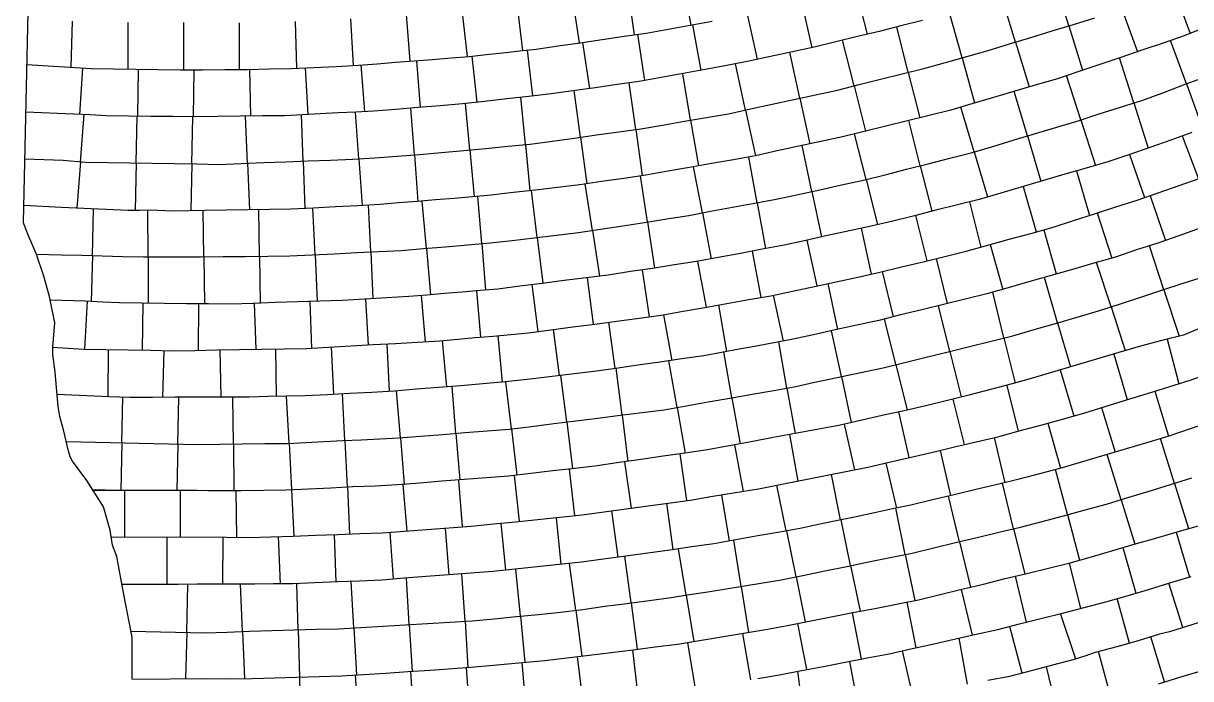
# Model space of a CAD drawing. Extents: x 720124 to 720679, y 1579628 to 1580856.
# Drawn here: x 720163.4 to 720268.1, y 1580374 to 1580432.8 of the extents above; entities that cross this region are included whole.
import ezdxf

# ---------------------------------------------------------------- set-up
doc = ezdxf.new("R2010")
doc.units = 0
doc.layers.add('10016_0502_PANTES', color=7, linetype='Continuous')
doc.layers.add('AGROCAD PLL', color=7, linetype='Continuous')
doc.layers.add('GT01-0010016-0502', color=30, linetype='Continuous', lineweight=25)

msp = doc.modelspace()

# ---------------------------------------------------------------- linework, layer by layer
at = {"layer": '10016_0502_PANTES'}
msp.add_lwpolyline([(720173.14, 1580373.93), (720173.14, 1580375.52), (720173.14, 1580377.7), (720172.38, 1580381.54), (720171.76, 1580384.93), (720171.38, 1580385.95), (720171.15, 1580387.29), (720170.56, 1580389.39), (720169.06, 1580391.74), (720167.79, 1580393.48), (720167.58, 1580393.88), (720167.39, 1580394.52), (720167.01, 1580396.17), (720166.65, 1580397.49), (720166.48, 1580398.4), (720166.23, 1580401.46), (720166, 1580403.07), (720166, 1580403.72), (720166.18, 1580405.9), (720165.71, 1580408.25), (720165.22, 1580410.07), (720164.53, 1580412.11), (720163.82, 1580413.69), (720163.4, 1580414.77), (720163.37, 1580414.94), (720163.82, 1580435.16)], dxfattribs=at)
at = {"layer": 'AGROCAD PLL', "color": 1, "true_color": 0xff0000}
for points in [[(720222.5, 1580436.8), (720223.27, 1580432.61)], [(720207.67, 1580434.55), (720208.18, 1580430.31)], [(720208.43, 1580421.89), (720208.01, 1580426.13)], [(720258.29, 1580424.09), (720259.6, 1580420.02)], [(720258.29, 1580424.09), (720259.6, 1580420.02)], [(720173.49, 1580420.24), (720173.41, 1580415.97)], [(720173.49, 1580420.24), (720173.41, 1580415.97)], [(720199.54, 1580412.57), (720199.17, 1580416.82)], [(720204.52, 1580413), (720204.17, 1580417.24)], [(720259.74, 1580415.75), (720261.05, 1580411.69)], [(720265.74, 1580408.87), (720267.11, 1580404.7)], [(720265.74, 1580408.87), (720267.11, 1580404.7)], [(720169.09, 1580407.83), (720168.87, 1580403.52)], [(720195.98, 1580404.01), (720196.21, 1580399.74)], [(720185.99, 1580403.55), (720186.05, 1580399.29)], [(720190.99, 1580403.73), (720191.21, 1580399.48)], [(720261.23, 1580403.1), (720262.44, 1580399.01)], [(720222.05, 1580398.3), (720221.31, 1580402.49)], [(720256.43, 1580401.68), (720257.66, 1580397.56)], [(720172.22, 1580395.13), (720172.13, 1580390.87)], [(720172.22, 1580395.13), (720172.13, 1580390.87)], [(720261.91, 1580390.03), (720260.65, 1580394.09)], [(720266.69, 1580391.5), (720267.95, 1580387.44)], [(720266.69, 1580391.5), (720267.95, 1580387.44)], [(720176.26, 1580386.68), (720176.25, 1580382.43)], [(720191.25, 1580386.9), (720191.41, 1580382.65)], [(720203.01, 1580379.14), (720202.73, 1580383.39)], [(720178.03, 1580378.12), (720178.14, 1580382.44)], [(720257.84, 1580375.74), (720256.47, 1580379.82)], [(720253.01, 1580374.47), (720251.92, 1580378.67)], [(720238.34, 1580371.35), (720237.55, 1580375.53)], [(720243.24, 1580372.33), (720242.27, 1580376.48)]]:
    msp.add_lwpolyline(points, dxfattribs=at)
at = {"layer": 'AGROCAD PLL', "color": 3, "true_color": 0x00ff00}
for points in [[(720257.19, 1580432.54), (720255.94, 1580436.59)], [(720217.58, 1580435.91), (720218.2, 1580431.73)], [(720238.07, 1580435.87), (720239.11, 1580431.78)], [(720266.64, 1580435.83), (720268.08, 1580431.84)], [(720266.64, 1580435.83), (720268.08, 1580431.84)], [(720212.64, 1580435.16), (720213.26, 1580431.01)], [(720233.21, 1580434.68), (720234.14, 1580430.57)], [(720252.41, 1580431.08), (720251.19, 1580435.1)], [(720192.74, 1580433.17), (720192.96, 1580428.98)], [(720197.73, 1580433.54), (720198.06, 1580429.37)], [(720202.71, 1580433.97), (720203.21, 1580429.78)], [(720247.62, 1580429.67), (720246.49, 1580433.71)], [(720261.94, 1580434.12), (720263.36, 1580430.21)], [(720261.94, 1580434.12), (720263.36, 1580430.21)], [(720172.75, 1580432.84), (720172.74, 1580428.66)], [(720177.75, 1580432.83), (720177.74, 1580428.6)], [(720182.75, 1580432.81), (720182.74, 1580428.62)], [(720187.75, 1580432.92), (720187.89, 1580428.73)], [(720223.43, 1580432.64), (720224.18, 1580428.54)], [(720242.79, 1580428.36), (720241.76, 1580432.44)], [(720257.19, 1580432.54), (720258.43, 1580428.55)], [(720257.19, 1580432.54), (720258.43, 1580428.55)], [(720213.55, 1580431.05), (720214.17, 1580426.91)], [(720218.5, 1580431.78), (720219.12, 1580427.62)], [(720237.94, 1580427.15), (720236.9, 1580431.24)], [(720252.41, 1580431.08), (720253.64, 1580427.05)], [(720252.41, 1580431.08), (720253.64, 1580427.05)], [(720233.07, 1580426.04), (720232.16, 1580430.16)], [(720193.66, 1580429.03), (720193.98, 1580424.84)], [(720198.65, 1580429.41), (720198.99, 1580425.22)], [(720203.63, 1580429.82), (720204.07, 1580425.68)], [(720228.18, 1580424.98), (720227.28, 1580429.13)], [(720247.62, 1580429.67), (720248.74, 1580425.62)], [(720247.62, 1580429.67), (720248.74, 1580425.62)], [(720263.05, 1580425.62), (720261.76, 1580429.67)], [(720168.68, 1580428.75), (720168.41, 1580424.59)], [(720173.67, 1580428.65), (720173.62, 1580424.42)], [(720178.67, 1580428.59), (720178.62, 1580424.37)], [(720183.67, 1580428.64), (720183.76, 1580424.44)], [(720188.67, 1580428.77), (720188.89, 1580424.58)], [(720223.26, 1580424.07), (720222.55, 1580428.24)], [(720242.79, 1580428.36), (720243.83, 1580424.29)], [(720242.79, 1580428.36), (720243.83, 1580424.29)], [(720258.29, 1580424.09), (720257, 1580428.07)], [(720218.33, 1580423.24), (720217.74, 1580427.41)], [(720237.94, 1580427.15), (720238.96, 1580423.1)], [(720237.94, 1580427.15), (720238.96, 1580423.1)], [(720267.75, 1580427.32), (720269.2, 1580423.36)], [(720267.75, 1580427.32), (720269.2, 1580423.36)], [(720213.38, 1580422.55), (720212.81, 1580426.73)], [(720233.07, 1580426.04), (720233.96, 1580421.95)], [(720233.07, 1580426.04), (720233.96, 1580421.95)], [(720253.49, 1580422.66), (720252.31, 1580426.66)], [(720193.48, 1580420.61), (720193.19, 1580424.8)], [(720198.47, 1580420.98), (720198.15, 1580425.15)], [(720203.45, 1580421.41), (720203.06, 1580425.56)], [(720228.18, 1580424.98), (720229.07, 1580420.88)], [(720228.18, 1580424.98), (720229.07, 1580420.88)], [(720228.18, 1580424.98), (720229.07, 1580420.88)], [(720228.18, 1580424.98), (720229.07, 1580420.88)], [(720248.71, 1580421.22), (720247.51, 1580425.25)], [(720263.05, 1580425.62), (720264.33, 1580421.57)], [(720263.05, 1580425.62), (720264.33, 1580421.57)], [(720168.49, 1580420.35), (720168.83, 1580424.57)], [(720173.49, 1580420.24), (720173.57, 1580424.42)], [(720178.49, 1580420.16), (720178.57, 1580424.37)], [(720183.49, 1580420.21), (720183.31, 1580424.43)], [(720223.26, 1580424.07), (720223.97, 1580419.98)], [(720223.26, 1580424.07), (720223.97, 1580419.98)], [(720243.86, 1580419.98), (720242.83, 1580424.05)], [(720218.33, 1580423.24), (720218.92, 1580419.1)], [(720218.33, 1580423.24), (720218.92, 1580419.1)], [(720239.02, 1580418.75), (720237.97, 1580422.85)], [(720253.49, 1580422.66), (720254.7, 1580418.59)], [(720253.49, 1580422.66), (720254.7, 1580418.59)], [(720208.43, 1580421.89), (720208.83, 1580417.75)], [(720208.43, 1580421.89), (720208.83, 1580417.75)], [(720213.38, 1580422.55), (720213.95, 1580418.37)], [(720213.38, 1580422.55), (720213.95, 1580418.37)], [(720234.13, 1580417.68), (720233.26, 1580421.79)], [(720193.48, 1580420.61), (720193.77, 1580416.42)], [(720193.48, 1580420.61), (720193.77, 1580416.42)], [(720198.47, 1580420.98), (720198.78, 1580416.79)], [(720198.47, 1580420.98), (720198.78, 1580416.79)], [(720203.45, 1580421.41), (720203.84, 1580417.21)], [(720203.45, 1580421.41), (720203.84, 1580417.21)], [(720229.24, 1580416.67), (720228.49, 1580420.77)], [(720248.71, 1580421.22), (720249.91, 1580417.19)], [(720248.71, 1580421.22), (720249.91, 1580417.19)], [(720168.49, 1580420.35), (720168.16, 1580416.18)], [(720168.49, 1580420.35), (720168.16, 1580416.18)], [(720178.49, 1580420.16), (720178.41, 1580415.95)], [(720178.49, 1580420.16), (720178.41, 1580415.95)], [(720183.49, 1580420.21), (720183.66, 1580416.04)], [(720183.49, 1580420.21), (720183.66, 1580416.04)], [(720188.49, 1580420.4), (720188.64, 1580416.15)], [(720188.49, 1580420.4), (720188.64, 1580416.15)], [(720224.32, 1580415.76), (720223.53, 1580419.9)], [(720243.86, 1580419.98), (720244.9, 1580415.9)], [(720243.86, 1580419.98), (720244.9, 1580415.9)], [(720257.89, 1580419.52), (720259.05, 1580415.53)], [(720219.39, 1580414.95), (720218.75, 1580419.07)], [(720239.02, 1580418.75), (720240.04, 1580414.71)], [(720239.02, 1580418.75), (720240.04, 1580414.71)], [(720209.48, 1580413.56), (720208.98, 1580417.77)], [(720214.44, 1580414.19), (720213.8, 1580418.35)], [(720234.13, 1580417.68), (720235, 1580413.6)], [(720234.13, 1580417.68), (720235, 1580413.6)], [(720253.09, 1580418.13), (720254.27, 1580414.06)], [(720194.55, 1580412.26), (720194.35, 1580416.45)], [(720229.24, 1580416.67), (720229.99, 1580412.55)], [(720229.24, 1580416.67), (720229.99, 1580412.55)], [(720248.28, 1580416.75), (720249.29, 1580412.67)], [(720264.49, 1580417.3), (720265.89, 1580413.29)], [(720169.56, 1580411.93), (720169.67, 1580416.11)], [(720174.56, 1580411.81), (720174.55, 1580415.98)], [(720179.56, 1580411.81), (720179.5, 1580415.98)], [(720184.55, 1580411.87), (720184.5, 1580416.05)], [(720189.55, 1580412.01), (720189.35, 1580416.19)], [(720224.32, 1580415.76), (720225.1, 1580411.64)], [(720224.32, 1580415.76), (720225.1, 1580411.64)], [(720243.43, 1580415.53), (720244.46, 1580411.47)], [(720219.39, 1580414.95), (720220.03, 1580410.81)], [(720219.39, 1580414.95), (720220.03, 1580410.81)], [(720238.56, 1580414.39), (720239.47, 1580410.27)], [(720209.48, 1580413.56), (720209.98, 1580409.44)], [(720209.48, 1580413.56), (720209.98, 1580409.44)], [(720214.44, 1580414.19), (720215.08, 1580410.08)], [(720214.44, 1580414.19), (720215.08, 1580410.08)], [(720233.68, 1580413.31), (720234.58, 1580409.21)], [(720194.55, 1580412.26), (720194.75, 1580408.06)], [(720194.55, 1580412.26), (720194.75, 1580408.06)], [(720199.54, 1580412.57), (720199.9, 1580408.42)], [(720199.54, 1580412.57), (720199.9, 1580408.42)], [(720204.52, 1580413), (720204.85, 1580408.84)], [(720204.52, 1580413), (720204.85, 1580408.84)], [(720228.78, 1580412.33), (720229.57, 1580408.17)], [(720250.15, 1580412.91), (720251.27, 1580408.9)], [(720179.56, 1580411.81), (720179.62, 1580407.6)], [(720179.56, 1580411.81), (720179.62, 1580407.6)], [(720184.55, 1580411.87), (720184.62, 1580407.66)], [(720184.55, 1580411.87), (720184.62, 1580407.66)], [(720189.55, 1580412.01), (720189.75, 1580407.83)], [(720189.55, 1580412.01), (720189.75, 1580407.83)], [(720223.87, 1580411.41), (720224.64, 1580407.3)], [(720245.31, 1580411.67), (720246.29, 1580407.62)], [(720260.99, 1580407.33), (720259.7, 1580411.31)], [(720218.92, 1580410.65), (720219.55, 1580406.44)], [(720240.45, 1580410.51), (720241.43, 1580406.44)], [(720209.01, 1580409.32), (720209.54, 1580405.12)], [(720213.97, 1580409.94), (720214.5, 1580405.77)], [(720235.57, 1580409.42), (720236.44, 1580405.31)], [(720256.2, 1580405.9), (720255.01, 1580409.97)], [(720199.06, 1580408.35), (720199.42, 1580404.19)], [(720204.04, 1580408.77), (720204.4, 1580404.61)], [(720230.68, 1580408.38), (720231.55, 1580404.25)], [(720251.38, 1580404.54), (720250.37, 1580408.64)], [(720174.08, 1580407.67), (720174.03, 1580403.45)], [(720179.08, 1580407.61), (720179.05, 1580403.42)], [(720189.08, 1580407.81), (720189.23, 1580403.63)], [(720225.75, 1580407.5), (720226.49, 1580403.33)], [(720246.53, 1580403.34), (720245.51, 1580407.43)], [(720215.88, 1580405.96), (720216.45, 1580401.8)], [(720220.83, 1580406.62), (720221.56, 1580402.53)], [(720241.67, 1580402.15), (720240.65, 1580406.25)], [(720210.92, 1580405.3), (720211.47, 1580401.16)], [(720236.79, 1580401.07), (720235.91, 1580405.19)], [(720200.97, 1580404.29), (720201.35, 1580400.16)], [(720205.95, 1580404.75), (720206.33, 1580400.57)], [(720231.9, 1580400.05), (720231.16, 1580404.18)], [(720251.38, 1580404.54), (720252.39, 1580400.49)], [(720251.38, 1580404.54), (720252.39, 1580400.49)], [(720170.99, 1580403.5), (720170.96, 1580399.28)], [(720175.99, 1580403.4), (720175.87, 1580399.21)], [(720180.99, 1580403.46), (720181.08, 1580399.23)], [(720226.97, 1580399.18), (720226.25, 1580403.29)], [(720246.53, 1580403.34), (720247.55, 1580399.25)], [(720246.53, 1580403.34), (720247.55, 1580399.25)], [(720217.1, 1580397.62), (720216.57, 1580401.82)], [(720241.67, 1580402.15), (720242.69, 1580398.07)], [(720241.67, 1580402.15), (720242.69, 1580398.07)], [(720212.14, 1580397.01), (720211.61, 1580401.18)], [(720236.79, 1580401.07), (720237.68, 1580396.95)], [(720236.79, 1580401.07), (720237.68, 1580396.95)], [(720197.21, 1580395.59), (720196.87, 1580399.79)], [(720202.19, 1580395.98), (720201.85, 1580400.2)], [(720207.17, 1580396.39), (720206.67, 1580400.6)], [(720231.9, 1580400.05), (720232.63, 1580395.96)], [(720231.9, 1580400.05), (720232.63, 1580395.96)], [(720231.9, 1580400.05), (720232.63, 1580395.96)], [(720231.9, 1580400.05), (720232.63, 1580395.96)], [(720251.63, 1580400.28), (720252.67, 1580396.18)], [(720264.91, 1580399.77), (720266.14, 1580395.72)], [(720177.22, 1580395.02), (720177.31, 1580399.22)], [(720182.22, 1580395.02), (720182.18, 1580399.24)], [(720187.22, 1580395.09), (720186.99, 1580399.32)], [(720187.22, 1580395.09), (720186.99, 1580399.32)], [(720192.21, 1580395.34), (720192.01, 1580399.52)], [(720226.97, 1580399.18), (720227.7, 1580395.05)], [(720226.97, 1580399.18), (720227.7, 1580395.05)], [(720246.78, 1580399.06), (720247.8, 1580394.97)], [(720217.1, 1580397.62), (720217.62, 1580393.47)], [(720217.1, 1580397.62), (720217.62, 1580393.47)], [(720241.92, 1580397.9), (720242.84, 1580393.81)], [(720260.13, 1580398.29), (720261.37, 1580394.31)], [(720212.14, 1580397.01), (720212.67, 1580392.81)], [(720212.14, 1580397.01), (720212.67, 1580392.81)], [(720237.04, 1580396.81), (720237.96, 1580392.7)], [(720255.33, 1580396.91), (720256.45, 1580392.85)], [(720197.21, 1580395.59), (720197.55, 1580391.41)], [(720197.21, 1580395.59), (720197.55, 1580391.41)], [(720202.19, 1580395.98), (720202.53, 1580391.8)], [(720202.19, 1580395.98), (720202.53, 1580391.8)], [(720207.17, 1580396.39), (720207.67, 1580392.24)], [(720207.17, 1580396.39), (720207.67, 1580392.24)], [(720232.13, 1580395.87), (720232.89, 1580391.7)], [(720250.5, 1580395.61), (720251.46, 1580391.56)], [(720266.69, 1580391.5), (720265.44, 1580395.52)], [(720177.22, 1580395.02), (720177.13, 1580390.86)], [(720177.22, 1580395.02), (720177.13, 1580390.86)], [(720182.22, 1580395.02), (720182.26, 1580390.83)], [(720182.22, 1580395.02), (720182.26, 1580390.83)], [(720187.22, 1580395.09), (720187.45, 1580390.92)], [(720187.22, 1580395.09), (720187.45, 1580390.92)], [(720192.21, 1580395.34), (720192.42, 1580391.15)], [(720192.21, 1580395.34), (720192.42, 1580391.15)], [(720227.21, 1580394.96), (720227.98, 1580390.78)], [(720245.64, 1580394.46), (720246.59, 1580390.4)], [(720217.33, 1580393.43), (720217.93, 1580389.27)], [(720222.28, 1580394.15), (720222.88, 1580389.96)], [(720212.37, 1580392.78), (720212.85, 1580388.59)], [(720235.88, 1580392.29), (720236.69, 1580388.22)], [(720240.77, 1580393.32), (720241.73, 1580389.27)], [(720257.09, 1580388.69), (720256.02, 1580392.73)], [(720197.44, 1580391.4), (720197.78, 1580387.22)], [(720202.42, 1580391.79), (720202.74, 1580387.6)], [(720230.97, 1580391.33), (720231.79, 1580387.23)], [(720252.25, 1580387.43), (720251.26, 1580391.51)], [(720172.45, 1580390.87), (720172.45, 1580386.69)], [(720177.45, 1580390.86), (720177.45, 1580386.68)], [(720182.45, 1580390.83), (720182.49, 1580386.66)], [(720192.45, 1580391.15), (720192.65, 1580386.96)], [(720226.04, 1580390.47), (720226.73, 1580386.32)], [(720247.39, 1580386.26), (720246.4, 1580390.35)], [(720221.1, 1580389.71), (720221.67, 1580385.56)], [(720242.52, 1580385.12), (720241.67, 1580389.26)], [(720261.91, 1580390.03), (720263.14, 1580386.05)], [(720261.91, 1580390.03), (720263.14, 1580386.05)], [(720211.19, 1580388.43), (720211.62, 1580384.23)], [(720216.15, 1580389.02), (720216.72, 1580384.88)], [(720237.62, 1580384.12), (720236.77, 1580388.23)], [(720257.09, 1580388.69), (720258.17, 1580384.62)], [(720257.09, 1580388.69), (720258.17, 1580384.62)], [(720196.25, 1580387.1), (720196.57, 1580382.91)], [(720201.23, 1580387.48), (720201.56, 1580383.3)], [(720206.21, 1580387.93), (720206.65, 1580383.72)], [(720232.73, 1580383.11), (720231.9, 1580387.25)], [(720252.25, 1580387.43), (720253.24, 1580383.38)], [(720252.25, 1580387.43), (720253.24, 1580383.38)], [(720266.85, 1580387.13), (720268.02, 1580383.09)], [(720181.26, 1580386.67), (720181.25, 1580382.45)], [(720186.25, 1580386.72), (720186.41, 1580382.49)], [(720227.8, 1580382.26), (720227.15, 1580386.39)], [(720247.39, 1580386.26), (720248.38, 1580382.19)], [(720247.39, 1580386.26), (720248.38, 1580382.19)], [(720217.91, 1580380.77), (720217.36, 1580384.97)], [(720222.86, 1580381.47), (720222.18, 1580385.63)], [(720242.52, 1580385.12), (720243.38, 1580380.98)], [(720242.52, 1580385.12), (720243.38, 1580380.98)], [(720262.05, 1580385.74), (720263.21, 1580381.65)], [(720212.96, 1580380.11), (720212.4, 1580384.31)], [(720237.62, 1580384.12), (720238.47, 1580380.03)], [(720237.62, 1580384.12), (720238.47, 1580380.03)], [(720257.24, 1580384.36), (720258.25, 1580380.27)], [(720198.01, 1580378.84), (720197.77, 1580383)], [(720207.98, 1580379.59), (720207.57, 1580383.81)], [(720252.38, 1580383.17), (720253.38, 1580379.04)], [(720183.03, 1580378.22), (720182.85, 1580382.47)], [(720193.02, 1580378.54), (720192.78, 1580382.71)], [(720227.8, 1580382.26), (720228.45, 1580378.13)], [(720227.8, 1580382.26), (720228.45, 1580378.13)], [(720247.53, 1580381.98), (720248.54, 1580377.88)], [(720267.43, 1580378.56), (720266.19, 1580382.55)], [(720217.91, 1580380.77), (720218.46, 1580376.63)], [(720217.91, 1580380.77), (720218.46, 1580376.63)], [(720222.86, 1580381.47), (720223.54, 1580377.31)], [(720222.86, 1580381.47), (720223.54, 1580377.31)], [(720242.66, 1580380.84), (720243.46, 1580376.74)], [(720262.64, 1580377.16), (720261.55, 1580381.17)], [(720237.75, 1580379.89), (720238.56, 1580375.73)], [(720198.01, 1580378.84), (720198.26, 1580374.63)], [(720198.01, 1580378.84), (720198.26, 1580374.63)], [(720203.01, 1580379.14), (720203.27, 1580374.98)], [(720203.01, 1580379.14), (720203.27, 1580374.98)], [(720207.98, 1580379.59), (720208.39, 1580375.45)], [(720207.98, 1580379.59), (720208.39, 1580375.45)], [(720232.84, 1580378.94), (720233.65, 1580374.79)], [(720183.03, 1580378.22), (720183.21, 1580373.98)], [(720183.03, 1580378.22), (720183.21, 1580373.98)], [(720188.03, 1580378.36), (720188.16, 1580374.12)], [(720188.03, 1580378.36), (720188.16, 1580374.12)], [(720193.02, 1580378.54), (720193.27, 1580374.31)], [(720193.02, 1580378.54), (720193.27, 1580374.31)], [(720227.92, 1580378.04), (720228.62, 1580373.87)], [(720248.11, 1580373.48), (720247.35, 1580377.62)], [(720265.8, 1580373.69), (720264.57, 1580377.74)], [(720218.03, 1580376.57), (720218.53, 1580372.41)], [(720222.99, 1580377.22), (720223.68, 1580373.08)], [(720213.07, 1580375.96), (720213.57, 1580371.8)], [(720260.98, 1580372.36), (720259.87, 1580376.41)], [(720198.13, 1580374.63), (720198.4, 1580370.41)], [(720203.12, 1580374.97), (720203.42, 1580370.78)], [(720208.1, 1580375.42), (720208.47, 1580371.26)], [(720233.42, 1580370.47), (720232.87, 1580374.64)], [(720188.15, 1580374.12), (720188.25, 1580369.88)], [(720193.14, 1580374.31), (720193.41, 1580370.12)]]:
    msp.add_lwpolyline(points, dxfattribs=at)
at = {"layer": 'AGROCAD PLL', "color": 5, "true_color": 0x0000ff}
for points in [[(720228.33, 1580433.59), (720229.24, 1580429.54)], [(720167.75, 1580432.96), (720167.64, 1580428.82)], [(720267.75, 1580427.32), (720266.32, 1580431.21)], [(720208.6, 1580430.36), (720209.07, 1580426.25)], [(720188.49, 1580420.4), (720188.33, 1580424.55)], [(720267.38, 1580422.66), (720268.84, 1580418.82)], [(720262.66, 1580421), (720263.99, 1580417.13)], [(720254.97, 1580414.25), (720256.08, 1580410.28)], [(720265.74, 1580408.87), (720264.45, 1580412.81)], [(720169.56, 1580411.93), (720169.44, 1580407.81)], [(720169.56, 1580411.93), (720169.44, 1580407.81)], [(720174.56, 1580411.81), (720174.56, 1580407.66)], [(720174.56, 1580411.81), (720174.56, 1580407.66)], [(720194.07, 1580408.03), (720194.31, 1580403.92)], [(720184.08, 1580407.64), (720184.23, 1580403.52)], [(720260.99, 1580407.33), (720262.25, 1580403.4)], [(720260.99, 1580407.33), (720262.25, 1580403.4)], [(720256.2, 1580405.9), (720257.34, 1580401.95)], [(720256.2, 1580405.9), (720257.34, 1580401.95)], [(720266.04, 1580404.43), (720267.08, 1580400.43)], [(720172.22, 1580395.13), (720172.31, 1580399.23)], [(720222.05, 1580398.3), (720222.77, 1580394.22)], [(720222.05, 1580398.3), (720222.77, 1580394.22)], [(720207.41, 1580392.21), (720207.88, 1580388.1)], [(720187.45, 1580390.92), (720187.65, 1580386.77)], [(720232.73, 1580383.11), (720233.54, 1580379.07)], [(720232.73, 1580383.11), (720233.54, 1580379.07)], [(720188.03, 1580378.36), (720187.9, 1580382.5)], [(720212.96, 1580380.11), (720213.5, 1580376.01)], [(720212.96, 1580380.11), (720213.5, 1580376.01)], [(720178.03, 1580378.12), (720177.93, 1580373.98)], [(720178.03, 1580378.12), (720177.93, 1580373.98)], [(720256.15, 1580371.08), (720255.19, 1580375.04)]]:
    msp.add_lwpolyline(points, dxfattribs=at)
at = {"layer": 'GT01-0010016-0502'}
for points in [[(720163.5, 1580420.6), (720166.95, 1580420.48), (720168.94, 1580420.32), (720170.94, 1580420.29), (720172.94, 1580420.25), (720174.93, 1580420.21), (720176.94, 1580420.19), (720178.94, 1580420.15), (720180.94, 1580420.11), (720182.93, 1580420.19), (720184.94, 1580420.27), (720186.93, 1580420.34), (720188.93, 1580420.42), (720190.93, 1580420.49), (720192.93, 1580420.57), (720194.92, 1580420.71), (720196.91, 1580420.86), (720198.91, 1580421.01), (720200.9, 1580421.16), (720202.9, 1580421.36), (720204.88, 1580421.54), (720206.88, 1580421.73), (720208.87, 1580421.93), (720210.84, 1580422.2), (720212.83, 1580422.47), (720214.81, 1580422.75), (720216.8, 1580423.02), (720218.78, 1580423.3), (720220.74, 1580423.64), (720222.71, 1580423.98), (720224.68, 1580424.32), (720226.66, 1580424.65), (720228.62, 1580425.08), (720230.57, 1580425.5), (720232.53, 1580425.92), (720234.48, 1580426.35), (720236.43, 1580426.76), (720238.37, 1580427.26), (720240.31, 1580427.74), (720242.25, 1580428.22), (720244.19, 1580428.71), (720246.12, 1580429.25), (720248.04, 1580429.79), (720249.97, 1580430.33), (720251.88, 1580430.92), (720253.79, 1580431.5), (720255.71, 1580432.08), (720257.61, 1580432.67), (720259.53, 1580433.25)], [(720269.41, 1580432.39), (720267.56, 1580431.63), (720265.67, 1580430.98), (720263.77, 1580430.35), (720261.88, 1580429.71), (720259.99, 1580429.07), (720258.09, 1580428.44), (720256.2, 1580427.79), (720254.27, 1580427.23), (720252.36, 1580426.67), (720250.44, 1580426.11), (720248.51, 1580425.55), (720246.6, 1580424.98), (720244.66, 1580424.5), (720242.72, 1580424.02), (720240.77, 1580423.55), (720238.83, 1580423.07), (720236.89, 1580422.59), (720234.93, 1580422.16), (720232.98, 1580421.73), (720231.03, 1580421.31), (720229.07, 1580420.88), (720227.1, 1580420.53), (720225.14, 1580420.18), (720223.17, 1580419.84), (720221.2, 1580419.49), (720219.23, 1580419.14), (720217.25, 1580418.85), (720215.27, 1580418.57), (720213.3, 1580418.27), (720211.3, 1580418.04), (720209.32, 1580417.81), (720207.33, 1580417.58), (720205.35, 1580417.34), (720203.69, 1580417.2), (720202.03, 1580417.06), (720200.37, 1580416.92), (720198.71, 1580416.78), (720197.05, 1580416.65), (720195.39, 1580416.5), (720193.39, 1580416.4), (720191.38, 1580416.3), (720189.39, 1580416.19), (720187.39, 1580416.09), (720185.46, 1580416.06), (720183.53, 1580416.04), (720181.61, 1580416.01), (720179.68, 1580415.98), (720176.79, 1580415.9), (720174.79, 1580415.99), (720173.78, 1580415.98), (720172.79, 1580415.97), (720170.79, 1580416.06), (720168.8, 1580416.15), (720166.8, 1580416.25), (720163.41, 1580416.41)], [(720244.06, 1580433.01), (720242.12, 1580432.53), (720240.18, 1580432.04), (720238.23, 1580431.57), (720236.29, 1580431.09), (720234.35, 1580430.62), (720232.39, 1580430.2), (720230.43, 1580429.79), (720228.48, 1580429.38), (720226.52, 1580428.97), (720224.56, 1580428.61), (720222.59, 1580428.25), (720220.62, 1580427.9), (720218.65, 1580427.54), (720216.67, 1580427.27), (720214.69, 1580426.98), (720212.7, 1580426.71), (720210.73, 1580426.44), (720208.74, 1580426.21), (720206.75, 1580425.98), (720204.77, 1580425.76), (720202.79, 1580425.53), (720200.79, 1580425.37), (720198.8, 1580425.21), (720196.8, 1580425.04), (720194.81, 1580424.88), (720193.21, 1580424.8), (720191.61, 1580424.72), (720190.02, 1580424.64), (720188.42, 1580424.55), (720186.82, 1580424.47), (720184.82, 1580424.45), (720182.82, 1580424.42), (720180.82, 1580424.39), (720178.82, 1580424.37), (720176.82, 1580424.39), (720174.82, 1580424.41), (720172.82, 1580424.43), (720170.82, 1580424.45), (720169.34, 1580424.54), (720167.86, 1580424.62), (720163.59, 1580424.78)], [(720163.69, 1580429.07), (720169.46, 1580428.7), (720171.46, 1580428.67), (720173.46, 1580428.66), (720175.45, 1580428.63), (720177.46, 1580428.6), (720179.46, 1580428.58), (720181.45, 1580428.61), (720183.45, 1580428.63), (720185.46, 1580428.67), (720187.45, 1580428.7), (720189.45, 1580428.81), (720191.45, 1580428.9), (720193.44, 1580429.01), (720195.11, 1580429.13), (720196.77, 1580429.27), (720198.43, 1580429.4), (720200.1, 1580429.53), (720201.76, 1580429.66), (720203.42, 1580429.79), (720204.91, 1580429.95), (720206.39, 1580430.12), (720207.89, 1580430.28), (720209.38, 1580430.44), (720211.36, 1580430.73), (720213.34, 1580431.02), (720215.32, 1580431.32), (720217.29, 1580431.6), (720219.27, 1580431.89), (720221.25, 1580432.24), (720223.21, 1580432.6), (720225.18, 1580432.96)], [(720164.56, 1580412.07), (720166.76, 1580412.01), (720168.61, 1580411.96), (720170.45, 1580411.91), (720172.3, 1580411.86), (720174.14, 1580411.81), (720179.3, 1580411.81), (720181.3, 1580411.84), (720183.3, 1580411.86), (720185.3, 1580411.88), (720187.3, 1580411.9), (720189.3, 1580412), (720191.29, 1580412.09), (720193.3, 1580412.2), (720195.29, 1580412.29), (720197.29, 1580412.39), (720199.28, 1580412.55), (720201.27, 1580412.72), (720203.26, 1580412.89), (720205.26, 1580413.06), (720207.24, 1580413.29), (720209.23, 1580413.53), (720211.22, 1580413.77), (720213.2, 1580414), (720215.18, 1580414.3), (720217.16, 1580414.61), (720219.13, 1580414.91), (720221.11, 1580415.22), (720223.09, 1580415.53), (720225.05, 1580415.9), (720227.02, 1580416.26), (720228.98, 1580416.63), (720230.95, 1580416.99), (720232.9, 1580417.42), (720234.86, 1580417.83), (720236.81, 1580418.26), (720238.77, 1580418.68), (720240.71, 1580419.18), (720242.64, 1580419.67), (720244.58, 1580420.16), (720246.52, 1580420.66), (720248.45, 1580421.15), (720250.37, 1580421.72), (720252.29, 1580422.3), (720254.2, 1580422.87), (720256.12, 1580423.44), (720258.04, 1580424.01), (720259.94, 1580424.63), (720261.84, 1580425.24), (720263.75, 1580425.84), (720265.63, 1580426.53), (720267.5, 1580427.23), (720269.39, 1580427.92)], [(720268.23, 1580422.98), (720266.36, 1580422.27), (720264.47, 1580421.62), (720262.58, 1580420.97), (720260.69, 1580420.34), (720258.76, 1580419.78), (720256.85, 1580419.22), (720254.93, 1580418.66), (720253, 1580418.1), (720251.09, 1580417.53), (720249.16, 1580416.97), (720247.22, 1580416.49), (720245.28, 1580416), (720243.35, 1580415.5), (720241.41, 1580415.01), (720239.46, 1580414.58), (720237.51, 1580414.16), (720235.55, 1580413.72), (720233.6, 1580413.29), (720231.65, 1580412.87), (720229.68, 1580412.5), (720227.72, 1580412.12), (720225.74, 1580411.76), (720223.78, 1580411.39), (720221.8, 1580411.09), (720219.83, 1580410.78), (720217.85, 1580410.49), (720215.87, 1580410.18), (720213.89, 1580409.93), (720211.9, 1580409.68), (720209.92, 1580409.43), (720207.94, 1580409.18), (720205.95, 1580408.93), (720204.36, 1580408.8), (720202.76, 1580408.66), (720201.18, 1580408.53), (720199.58, 1580408.39), (720197.98, 1580408.25), (720195.99, 1580408.14), (720193.99, 1580408.02), (720192, 1580407.9), (720189.99, 1580407.84), (720187.99, 1580407.77), (720186, 1580407.71), (720184, 1580407.63), (720182, 1580407.57), (720180, 1580407.6), (720178, 1580407.61), (720176.01, 1580407.64), (720174, 1580407.67), (720172, 1580407.68), (720170.47, 1580407.76), (720168.93, 1580407.83), (720165.77, 1580407.94)], [(720166, 1580403.7), (720168.78, 1580403.52), (720170.78, 1580403.5), (720172.77, 1580403.48), (720174.77, 1580403.44), (720176.77, 1580403.38), (720178.77, 1580403.42), (720180.77, 1580403.46), (720182.77, 1580403.49), (720184.77, 1580403.53), (720186.77, 1580403.56), (720188.77, 1580403.6), (720190.76, 1580403.72), (720192.76, 1580403.83), (720194.76, 1580403.94), (720196.76, 1580404.05), (720198.75, 1580404.16), (720200.75, 1580404.27), (720202.35, 1580404.42), (720203.93, 1580404.57), (720205.53, 1580404.71), (720207.12, 1580404.86), (720208.72, 1580405.01), (720210.7, 1580405.27), (720212.68, 1580405.53), (720214.66, 1580405.79), (720216.64, 1580406.06), (720218.63, 1580406.32), (720220.61, 1580406.58), (720222.58, 1580406.93), (720224.54, 1580407.28), (720226.51, 1580407.63), (720228.49, 1580407.98), (720230.46, 1580408.33), (720232.41, 1580408.75), (720234.37, 1580409.16), (720236.33, 1580409.58), (720238.28, 1580409.98), (720240.23, 1580410.45), (720242.17, 1580410.92), (720244.12, 1580411.38), (720246.07, 1580411.85), (720248, 1580412.31), (720249.93, 1580412.85), (720251.86, 1580413.39), (720253.79, 1580413.92), (720255.71, 1580414.46), (720257.62, 1580415.08), (720259.52, 1580415.68), (720261.43, 1580416.29), (720263.33, 1580416.9), (720265.21, 1580417.56), (720267.11, 1580418.21), (720268.99, 1580418.87)], [(720271.33, 1580415.23), (720267.07, 1580413.69), (720265.18, 1580413.05), (720263.28, 1580412.43), (720261.38, 1580411.79), (720259.46, 1580411.24), (720257.54, 1580410.69), (720255.62, 1580410.15), (720253.69, 1580409.59), (720251.77, 1580409.04), (720249.85, 1580408.49), (720247.9, 1580408.02), (720245.96, 1580407.54), (720244.01, 1580407.07), (720242.08, 1580406.6), (720240.14, 1580406.12), (720238.18, 1580405.7), (720236.23, 1580405.26), (720234.28, 1580404.83), (720232.32, 1580404.4), (720230.74, 1580404.11), (720229.17, 1580403.81), (720227.6, 1580403.54), (720226.02, 1580403.24), (720224.45, 1580402.95), (720222.48, 1580402.66), (720220.49, 1580402.38), (720218.51, 1580402.09), (720216.54, 1580401.81), (720214.56, 1580401.53), (720212.57, 1580401.29), (720210.59, 1580401.06), (720208.59, 1580400.82), (720206.61, 1580400.59), (720204.61, 1580400.42), (720202.62, 1580400.26), (720200.64, 1580400.1), (720198.64, 1580399.94), (720196.65, 1580399.77), (720194.65, 1580399.66), (720192.65, 1580399.55), (720190.66, 1580399.45), (720188.66, 1580399.34), (720186.99, 1580399.32), (720185.32, 1580399.28), (720183.64, 1580399.24), (720178.97, 1580399.22), (720176.98, 1580399.22), (720174.97, 1580399.21), (720172.97, 1580399.2), (720171.04, 1580399.27), (720166.39, 1580399.48)], [(720167.22, 1580395.24), (720179.04, 1580394.99), (720181.04, 1580395.01), (720183.05, 1580395.03), (720185.04, 1580395.06), (720187.04, 1580395.08), (720188.71, 1580395.17), (720190.37, 1580395.25), (720192.03, 1580395.33), (720193.69, 1580395.41), (720195.37, 1580395.49), (720197.03, 1580395.57), (720199.02, 1580395.74), (720201.02, 1580395.89), (720203.01, 1580396.05), (720205.01, 1580396.21), (720206.99, 1580396.37), (720208.98, 1580396.61), (720210.97, 1580396.86), (720212.95, 1580397.11), (720214.94, 1580397.36), (720216.92, 1580397.6), (720218.91, 1580397.85), (720220.89, 1580398.1), (720222.86, 1580398.45), (720224.82, 1580398.8), (720226.79, 1580399.15), (720228.77, 1580399.49), (720230.74, 1580399.84), (720232.7, 1580400.19), (720234.27, 1580400.53), (720235.83, 1580400.86), (720237.4, 1580401.2), (720238.96, 1580401.53), (720240.53, 1580401.87), (720242.47, 1580402.35), (720244.41, 1580402.82), (720246.36, 1580403.3), (720248.29, 1580403.78), (720250.23, 1580404.25), (720252.18, 1580404.74), (720254.1, 1580405.3), (720256.01, 1580405.84), (720257.94, 1580406.4), (720259.86, 1580406.96), (720261.76, 1580407.58), (720263.67, 1580408.2), (720265.56, 1580408.82), (720267.47, 1580409.44), (720269.37, 1580410.06)], [(720269.35, 1580405.56), (720267.5, 1580404.8), (720265.56, 1580404.3), (720263.63, 1580403.81), (720261.7, 1580403.24), (720259.79, 1580402.67), (720257.87, 1580402.11), (720255.96, 1580401.54), (720254.04, 1580400.97), (720252.12, 1580400.41), (720250.17, 1580399.92), (720248.24, 1580399.42), (720246.3, 1580398.94), (720244.36, 1580398.45), (720242.41, 1580398.01), (720240.46, 1580397.57), (720238.51, 1580397.13), (720236.55, 1580396.7), (720234.59, 1580396.34), (720232.63, 1580395.97), (720230.66, 1580395.61), (720228.7, 1580395.23), (720226.72, 1580394.87), (720224.76, 1580394.5), (720222.78, 1580394.22), (720220.8, 1580393.94), (720218.82, 1580393.64), (720216.84, 1580393.36), (720214.87, 1580393.08), (720212.87, 1580392.84), (720210.89, 1580392.61), (720208.91, 1580392.38), (720206.92, 1580392.15), (720204.93, 1580391.99), (720202.93, 1580391.83), (720200.94, 1580391.68), (720198.94, 1580391.52), (720196.95, 1580391.36), (720194.95, 1580391.26), (720192.95, 1580391.18), (720190.96, 1580391.08), (720188.96, 1580390.99), (720186.96, 1580390.89), (720184.96, 1580390.86), (720182.96, 1580390.84), (720180.97, 1580390.82), (720179.96, 1580390.83), (720178.96, 1580390.86), (720169.61, 1580390.87)], [(720171.26, 1580386.69), (720181.6, 1580386.67), (720183.59, 1580386.64), (720185.59, 1580386.7), (720187.59, 1580386.77), (720189.59, 1580386.84), (720191.59, 1580386.92), (720193.58, 1580386.99), (720195.58, 1580387.05), (720197.18, 1580387.18), (720198.77, 1580387.3), (720200.37, 1580387.41), (720201.97, 1580387.54), (720203.56, 1580387.66), (720205.56, 1580387.86), (720207.54, 1580388.06), (720209.54, 1580388.26), (720211.52, 1580388.46), (720213.51, 1580388.66), (720215.5, 1580388.93), (720217.47, 1580389.2), (720219.45, 1580389.49), (720221.44, 1580389.76), (720223.42, 1580390.03), (720224.9, 1580390.28), (720226.37, 1580390.52), (720227.86, 1580390.77), (720229.34, 1580391), (720231.3, 1580391.39), (720233.26, 1580391.78), (720235.22, 1580392.16), (720237.18, 1580392.55), (720239.15, 1580392.94), (720241.09, 1580393.39), (720243.04, 1580393.85), (720244.99, 1580394.3), (720246.94, 1580394.76), (720248.88, 1580395.22), (720250.83, 1580395.68), (720252.75, 1580396.21), (720254.68, 1580396.73), (720256.62, 1580397.27), (720258.55, 1580397.8), (720260.45, 1580398.39), (720262.37, 1580398.98), (720264.27, 1580399.57), (720266.19, 1580400.16), (720268.09, 1580400.75), (720269.99, 1580401.41)], [(720269.98, 1580397.01), (720268.09, 1580396.38), (720266.19, 1580395.74), (720264.28, 1580395.17), (720262.35, 1580394.6), (720260.44, 1580394.03), (720258.52, 1580393.46), (720256.6, 1580392.89), (720254.68, 1580392.37), (720252.74, 1580391.87), (720250.8, 1580391.4), (720248.85, 1580390.94), (720246.9, 1580390.47), (720244.96, 1580390.01), (720243.01, 1580389.54), (720241.39, 1580389.2), (720239.75, 1580388.86), (720238.12, 1580388.51), (720236.48, 1580388.18), (720234.86, 1580387.83), (720233.23, 1580387.49), (720231.26, 1580387.13), (720229.29, 1580386.78), (720227.33, 1580386.42), (720225.35, 1580386.07), (720223.37, 1580385.8), (720221.39, 1580385.52), (720219.42, 1580385.25), (720217.43, 1580384.98), (720215.45, 1580384.7), (720213.47, 1580384.42), (720211.48, 1580384.21), (720209.49, 1580384.01), (720207.5, 1580383.8), (720205.51, 1580383.6), (720203.52, 1580383.45), (720201.53, 1580383.3), (720199.53, 1580383.14), (720197.54, 1580382.99), (720195.54, 1580382.82), (720193.55, 1580382.74), (720191.55, 1580382.66), (720189.54, 1580382.57), (720187.55, 1580382.49), (720185.83, 1580382.48), (720184.13, 1580382.47), (720182.41, 1580382.46), (720180.69, 1580382.45), (720178.98, 1580382.45), (720177.26, 1580382.43), (720175.55, 1580382.43), (720174.34, 1580382.44), (720172.22, 1580382.43)], [(720173.03, 1580378.25), (720179.66, 1580378.08), (720181.66, 1580378.16), (720183.66, 1580378.25), (720185.66, 1580378.3), (720187.66, 1580378.35), (720189.66, 1580378.41), (720191.66, 1580378.46), (720193.66, 1580378.58), (720195.65, 1580378.7), (720197.65, 1580378.81), (720199.65, 1580378.93), (720201.64, 1580379.05), (720203.64, 1580379.18), (720205.63, 1580379.36), (720207.62, 1580379.55), (720209.61, 1580379.75), (720211.59, 1580379.93), (720213.58, 1580380.19), (720215.56, 1580380.47), (720217.54, 1580380.73), (720219.53, 1580380.99), (720221.51, 1580381.25), (720223.16, 1580381.52), (720224.8, 1580381.78), (720226.45, 1580382.04), (720228.1, 1580382.3), (720229.73, 1580382.57), (720231.38, 1580382.84), (720233.34, 1580383.23), (720235.31, 1580383.64), (720237.27, 1580384.04), (720239.22, 1580384.45), (720241.18, 1580384.84), (720243.14, 1580385.25), (720245.09, 1580385.72), (720247.02, 1580386.18), (720248.97, 1580386.65), (720250.92, 1580387.11), (720252.86, 1580387.58), (720254.8, 1580388.09), (720256.73, 1580388.6), (720258.67, 1580389.11), (720260.59, 1580389.63), (720262.51, 1580390.22), (720264.41, 1580390.81), (720266.33, 1580391.39), (720268.24, 1580391.98)], [(720170.75, 1580390.89), (720169.59, 1580390.9)], [(720173.15, 1580373.93), (720179.91, 1580374), (720181.91, 1580373.95), (720183.91, 1580374), (720185.91, 1580374.06), (720187.9, 1580374.11), (720189.91, 1580374.16), (720191.91, 1580374.23), (720193.9, 1580374.35), (720195.9, 1580374.48), (720197.89, 1580374.61), (720199.89, 1580374.74), (720203.54, 1580375), (720205.2, 1580375.16), (720206.85, 1580375.31), (720208.51, 1580375.46), (720210.16, 1580375.6), (720212.16, 1580375.85), (720214.14, 1580376.09), (720216.13, 1580376.34), (720218.11, 1580376.58), (720220.09, 1580376.83), (720222.08, 1580377.07), (720224.05, 1580377.4), (720226.02, 1580377.72), (720227.99, 1580378.05), (720229.98, 1580378.38), (720231.94, 1580378.76), (720233.9, 1580379.14), (720235.86, 1580379.53), (720237.82, 1580379.91), (720239.79, 1580380.28), (720241.75, 1580380.66), (720243.71, 1580381.05), (720245.65, 1580381.52), (720247.6, 1580382), (720249.54, 1580382.47), (720251.49, 1580382.95), (720253.43, 1580383.42), (720255.37, 1580383.89), (720257.32, 1580384.37), (720259.23, 1580384.92), (720261.16, 1580385.48), (720263.07, 1580386.03), (720265, 1580386.59), (720266.92, 1580387.15), (720268.84, 1580387.7)], [(720229.28, 1580373.98), (720231.24, 1580374.33), (720233.21, 1580374.7), (720235.18, 1580375.08), (720237.14, 1580375.45), (720239.11, 1580375.84), (720241.07, 1580376.21), (720243.02, 1580376.65), (720244.97, 1580377.08), (720246.92, 1580377.52), (720248.88, 1580377.96), (720250.83, 1580378.4), (720252.77, 1580378.89), (720254.7, 1580379.37), (720256.64, 1580379.86), (720258.58, 1580380.36), (720260.51, 1580380.88), (720262.44, 1580381.42), (720264.35, 1580381.99), (720266.27, 1580382.57), (720268.18, 1580383.14)], [(720275.96, 1580381.23), (720266.25, 1580378.19), (720265.35, 1580377.98), (720263.44, 1580377.38), (720261.5, 1580376.85), (720259.58, 1580376.33), (720258.63, 1580376.01), (720257.68, 1580375.69), (720255.74, 1580375.19), (720253.82, 1580374.68), (720251.88, 1580374.18), (720249.92, 1580373.81)], [(720265.25, 1580373.52), (720267.16, 1580374.1), (720269.08, 1580374.68)]]:
    msp.add_lwpolyline(points, dxfattribs=at)

doc.saveas('drawing.dxf')
